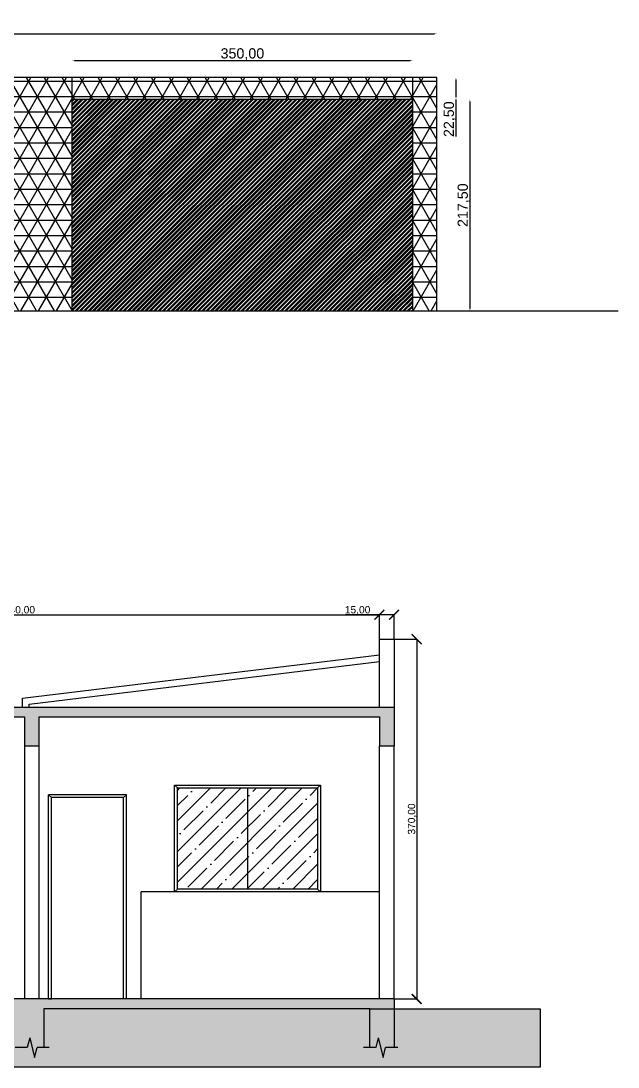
# Model space of a CAD drawing. Header units: metres. Extents: x 5374 to 25187, y 1840 to 7438.
# Drawn here: x 24574 to 25187, y 6225 to 7301 of the extents above; entities that cross this region are included whole.
import ezdxf

# ---------------------------------------------------------------- set-up
doc = ezdxf.new("R2010")
doc.units = ezdxf.units.M
for name, color, linetype in [('01', 1, 'Continuous'), ('02', 2, 'Continuous'), ('03', 3, 'Continuous'), ('04', 4, 'Continuous'), ('06', 6, 'Continuous')]:
    doc.layers.add(name, color=color, linetype=linetype)
doc.styles.get("Standard").update_dxf_attribs({"font": 'arial.ttf'})
doc.dimstyles.new('Cotas Externas', dxfattribs={"dimtxt": 7.5, "dimasz": 10.2, "dimexe": 0.125, "dimexo": 0.0625, "dimgap": 0.0625, "dimtad": 1, "dimzin": 1, "dimtxsty": 'Standard', "dimblk": 'ARCHTICK', "dimcen": 0.2, "dimadec": 0, "dimazin": 0, "dimtfac": 1, "dimtmove": 0, "dimatfit": 3, "dimfxl": 1, "dimarcsym": 0})
doc.dimstyles.new('Cotas Internas', dxfattribs={"dimtxt": 10.5, "dimasz": 2.5, "dimexe": 1.25, "dimexo": 0.625, "dimgap": 0.0625, "dimtad": 1, "dimzin": 1, "dimtxsty": 'Standard', "dimcen": 2.5, "dimse1": 1, "dimse2": 1, "dimadec": 0, "dimazin": 0, "dimtfac": 1, "dimtmove": 0, "dimatfit": 3, "dimfxl": 1, "dimarcsym": 0})
pattern_1 = [(50, (-292.62, 709.488), (18.218467, -1.5939086), [1.905, -20.955]), (355, (-292.62, 709.488), (-3.524342, 19.105685), [1.524, -16.764058]), (100.451445, (-291.102, 709.355), (14.694125, 17.511775), [1.619001, -17.809024]), (46.1842, (-292.62, 714.568), (27.107904, -4.204233), [2.8575, -31.4325]), (96.63556, (-290.36, 714.218), (23.740413, 24.742612), [2.428502, -26.71356]), (351.18415, (-292.62, 714.568), (23.740413, 24.742612), [2.285997, -25.145973]), (21, (-290.08, 713.298), (15.161439, -10.22652), [1.905, -20.955]), (326, (-290.08, 713.298), (6.180203, 18.418797), [1.524, -16.764]), (71.451445, (-288.817, 712.446), (21.341642, 8.192277), [1.619001, -17.808994]), (37.5, (-292.62, 709.488), (0.3088603, 8.4555039), [0, -16.5608, 0, -17.018, 0, -16.8275]), (7.5, (-292.62, 709.488), (6.6819663, 10.0180575), [0, -9.7028, 0, -16.1798, 0, -6.4135]), (327.5, (-298.2845, 709.488), (13.5590595, -0.5728744), [0, -6.35, 0, -19.812, 0, -26.289]), (317.5, (-300.824, 709.488), (14.812918, 2.542649), [0, -8.255, 0, -13.1572, 0, -18.669])]

# ---------------------------------------------------------------- blocks, each defined once
blk = doc.blocks.new('*D133')
at = {"layer": '04', "color": 0, "lineweight": -2, "transparency": 16777216}
blk.add_line((24003.8, 7287.6), (24998.8, 7287.6), dxfattribs=at)
at = {"layer": '04', "color": 0, "transparency": 16777216}
for points in [[(24003.8, 7288), (24003.8, 7287.2), (24001.3, 7287.6)], [(24998.8, 7288), (24998.8, 7287.2), (25001.3, 7287.6)]]:
    blk.add_solid(points, dxfattribs=at)
at = {"layer": 'Defpoints', "color": 0, "transparency": 16777216}
for p in [(25001.3, 7287.6), (24001.3, 7242.7), (25001.3, 7242.7)]:
    blk.add_point(p, dxfattribs=at)
at = {"layer": '04', "color": 0, "transparency": 16777216, "insert": (24501.3, 7293.9), "char_height": 10.5, "attachment_point": 5}
blk.add_mtext('1000,00', dxfattribs=at)
blk = doc.blocks.new('*D137')
at = {"layer": '04', "color": 0, "lineweight": -2, "transparency": 16777216}
blk.add_line((24628.8, 7260.1), (24973.8, 7260.1), dxfattribs=at)
at = {"layer": '04', "color": 0, "transparency": 16777216}
for points in [[(24628.8, 7260.5), (24628.8, 7259.7), (24626.3, 7260.1)], [(24973.8, 7260.5), (24973.8, 7259.7), (24976.3, 7260.1)]]:
    blk.add_solid(points, dxfattribs=at)
at = {"layer": 'Defpoints', "color": 0, "transparency": 16777216}
for p in [(24976.3, 7260.1), (24626.3, 7220.2), (24976.3, 7220.2)]:
    blk.add_point(p, dxfattribs=at)
at = {"layer": '04', "color": 0, "transparency": 16777216, "insert": (24801.3, 7266.5), "char_height": 10.5, "attachment_point": 5}
blk.add_mtext('350,00', dxfattribs=at)
blk = doc.blocks.new('*D142')
at = {"layer": '04', "color": 0, "lineweight": -2, "transparency": 16777216}
blk.add_line((25035.1, 7217.7), (25035.1, 7005.2), dxfattribs=at)
at = {"layer": '04', "color": 0, "transparency": 16777216}
for points in [[(25034.7, 7217.7), (25035.5, 7217.7), (25035.1, 7220.2)], [(25034.7, 7005.2), (25035.5, 7005.2), (25035.1, 7002.7)]]:
    blk.add_solid(points, dxfattribs=at)
at = {"layer": 'Defpoints', "color": 0, "transparency": 16777216}
for p in [(24976.3, 7220.2), (24976.3, 7002.7), (25035.1, 7002.7)]:
    blk.add_point(p, dxfattribs=at)
at = {"layer": '04', "color": 0, "transparency": 16777216, "insert": (25028.7, 7111.4), "char_height": 10.5, "attachment_point": 5, "rotation": 90}
blk.add_mtext('217,50', dxfattribs=at)
blk = doc.blocks.new('*D143')
at = {"layer": '04', "color": 0, "lineweight": -2, "transparency": 16777216}
for p, q in [((25020.8, 7240.2), (25020.8, 7222.7)), ((25020.8, 7220.2), (25020.8, 7182))]:
    blk.add_line(p, q, dxfattribs=at)
at = {"layer": '04', "color": 0, "transparency": 16777216}
for points in [[(25020.4, 7240.2), (25021.2, 7240.2), (25020.8, 7242.7)], [(25020.4, 7222.7), (25021.2, 7222.7), (25020.8, 7220.2)]]:
    blk.add_solid(points, dxfattribs=at)
at = {"layer": 'Defpoints', "color": 0, "transparency": 16777216}
for p in [(24976.3, 7242.7), (24976.3, 7220.2), (25020.8, 7220.2)]:
    blk.add_point(p, dxfattribs=at)
at = {"layer": '04', "color": 0, "transparency": 16777216, "insert": (25014.4, 7199.8), "char_height": 10.5, "attachment_point": 5, "rotation": 90}
blk.add_mtext('22,50', dxfattribs=at)
blk = doc.blocks.new('_ArchTick')
at = {"color": 0, "linetype": 'ByBlock', "const_width": 0.15}
blk.add_lwpolyline([(-0.5, -0.5), (0.5, 0.5)], dxfattribs=at)
blk = doc.blocks.new('*D155')
at = {"layer": '04', "color": 0, "lineweight": -2, "transparency": 16777216}
for p, q in [((24202.2, 6665.3), (24202.2, 6690.4)), ((24202.2, 6690.3), (24942.2, 6690.3)), ((24942.2, 6665.3), (24942.2, 6690.4))]:
    blk.add_line(p, q, dxfattribs=at)
at = {"layer": 'Defpoints', "color": 0, "transparency": 16777216}
for p in [(24942.2, 6690.3), (24202.2, 6665.3), (24942.2, 6665.3)]:
    blk.add_point(p, dxfattribs=at)
at = {"layer": '04', "color": 0, "lineweight": -2, "transparency": 16777216, "xscale": 10.2, "yscale": 10.2, "zscale": 10.2, "rotation": 180}
blk.add_blockref('_ArchTick', (24202.2, 6690.3), dxfattribs=at)
at = {"layer": '04', "color": 0, "lineweight": -2, "transparency": 16777216, "xscale": 10.2, "yscale": 10.2, "zscale": 10.2}
blk.add_blockref('_ArchTick', (24942.2, 6690.3), dxfattribs=at)
at = {"layer": '04', "color": 0, "transparency": 16777216, "insert": (24572.2, 6694.8), "char_height": 7.5, "attachment_point": 5}
blk.add_mtext('740,00', dxfattribs=at)
blk = doc.blocks.new('*D160')
at = {"layer": '04', "color": 0, "lineweight": -2, "transparency": 16777216}
for p, q in [((24942.2, 6690.3), (24907.3, 6690.3)), ((24942.2, 6665.3), (24942.2, 6690.4)), ((24957.2, 6690.3), (24942.2, 6690.3)), ((24957.2, 6665.3), (24957.2, 6690.4))]:
    blk.add_line(p, q, dxfattribs=at)
at = {"layer": 'Defpoints', "color": 0, "transparency": 16777216}
for p in [(24942.2, 6690.3), (24942.2, 6665.3), (24957.2, 6665.3)]:
    blk.add_point(p, dxfattribs=at)
at = {"layer": '04', "color": 0, "lineweight": -2, "transparency": 16777216, "xscale": 10.2, "yscale": 10.2, "zscale": 10.2, "rotation": 180}
blk.add_blockref('_ArchTick', (24942.2, 6690.3), dxfattribs=at)
at = {"layer": '04', "color": 0, "lineweight": -2, "transparency": 16777216, "xscale": 10.2, "yscale": 10.2, "zscale": 10.2}
blk.add_blockref('_ArchTick', (24957.2, 6690.3), dxfattribs=at)
at = {"layer": '04', "color": 0, "transparency": 16777216, "insert": (24919.7, 6694.8), "char_height": 7.5, "attachment_point": 5}
blk.add_mtext('15,00', dxfattribs=at)
blk = doc.blocks.new('*D161')
at = {"layer": '04', "color": 0, "lineweight": -2, "transparency": 16777216}
for p, q in [((24957.3, 6665.3), (24980.5, 6665.3)), ((24980.4, 6665.3), (24980.4, 6295.3)), ((24957.3, 6295.3), (24980.5, 6295.3))]:
    blk.add_line(p, q, dxfattribs=at)
at = {"layer": 'Defpoints', "color": 0, "transparency": 16777216}
for p in [(24957.2, 6665.3), (24957.2, 6295.3), (24980.4, 6295.3)]:
    blk.add_point(p, dxfattribs=at)
at = {"layer": '04', "color": 0, "lineweight": -2, "transparency": 16777216, "xscale": 10.2, "yscale": 10.2, "zscale": 10.2}
for p, rotation in [((24980.4, 6665.3), 90), ((24980.4, 6295.3), 270)]:
    blk.add_blockref('_ArchTick', p, dxfattribs=dict(at, rotation=rotation))
at = {"layer": '04', "color": 0, "transparency": 16777216, "insert": (24975.8, 6480.3), "char_height": 7.5, "attachment_point": 5, "rotation": 90}
blk.add_mtext('370,00', dxfattribs=at)

msp = doc.modelspace()

# ---------------------------------------------------------------- hatches: boundary and pattern name
at = {"layer": '01'}
h = msp.add_hatch(dxfattribs=at)
h.set_pattern_fill('AR-CONC', color=256, scale=0.1)
h.set_pattern_definition(pattern_1)
h.paths.add_polyline_path([(24592.222, 6585.265), (24942.222, 6585.265), (24942.222, 6555.265), (24957.222, 6555.265), (24957.222, 6595.265), (24187.222, 6595.265), (24187.222, 6555.265), (24202.222, 6555.265), (24202.222, 6585.265), (24462.222, 6585.265), (24462.222, 6555.265), (24477.222, 6555.265), (24477.222, 6585.265), (24577.222, 6585.265), (24577.222, 6555.265), (24592.222, 6555.265)])
h = msp.add_hatch(dxfattribs=at)
h.set_pattern_fill('ANSI35', color=256, scale=3.5)
h.set_pattern_definition([(45, (-694.248, 1856.708), (-15.715448, 15.715448), []), (45, (-678.532, 1856.708), (-15.715448, 15.715448), [27.78125, -5.55625, 0, -5.55625])])
h.paths.add_polyline_path([(24806.645, 6512.265), (24734.645, 6512.265), (24734.645, 6408.265), (24806.645, 6408.265)])
h.paths.add_polyline_path([(24878.645, 6512.265), (24806.645, 6512.265), (24806.645, 6408.265), (24878.645, 6408.265)])
h = msp.add_hatch(dxfattribs=at)
h.set_pattern_fill('AR-CONC', color=256, scale=0.1)
h.set_pattern_definition(pattern_1)
h.paths.add_polyline_path([(24212.222, 6285.265), (24457.222, 6285.265), (24457.222, 6245.265), (24464.229, 6245.265), (24466.729, 6255.265), (24471.729, 6235.265), (24474.229, 6245.265), (24482.222, 6245.265), (24482.222, 6285.265), (24572.222, 6285.265), (24572.222, 6245.265), (24580.235, 6245.265), (24582.735, 6255.265), (24587.735, 6235.265), (24590.235, 6245.265), (24597.222, 6245.265), (24597.222, 6285.265), (24932.222, 6285.265), (24932.222, 6245.265), (24938.382, 6245.265), (24940.882, 6255.265), (24945.882, 6235.265), (24948.382, 6245.265), (24957.222, 6245.265), (24957.222, 6295.265), (24942.222, 6295.265), (24187.222, 6295.265), (24187.222, 6285.265), (23972.222, 6285.265), (23957.222, 6285.265), (23957.222, 6245.265), (23963.67, 6245.265), (23966.17, 6255.265), (23971.17, 6235.265), (23973.67, 6245.265), (23982.222, 6245.265), (23982.222, 6275.265), (24187.222, 6275.265), (24187.222, 6245.265), (24194.604, 6245.265), (24197.104, 6255.265), (24202.104, 6235.265), (24204.604, 6245.265), (24212.222, 6245.265)])
at = {"layer": '02', "true_color": 0xfdca91}
h = msp.add_hatch(dxfattribs=at)
h.set_pattern_fill('NET3', color=31, scale=5)
h.paths.add_polyline_path([(24626.307, 7220.159), (24626.307, 7242.659), (24190.768, 7242.659), (24190.768, 7220.159), (24190.768, 7002.659), (24626.307, 7002.659)])
h.paths.add_polyline_path([(24110.768, 7220.159), (24110.768, 7242.659), (24001.274, 7242.659), (24001.274, 7002.659), (24110.768, 7002.659)])
h.paths.add_polyline_path([(24190.768, 7242.659), (24110.768, 7242.659), (24110.768, 7220.159), (24190.768, 7220.159)])
h.paths.add_polyline_path([(24976.307, 7242.659), (24626.307, 7242.659), (24626.307, 7220.159), (24976.307, 7220.159)])
h.paths.add_polyline_path([(25001.274, 7242.659), (24976.307, 7242.659), (24976.307, 7220.159), (24976.307, 7002.659), (25001.274, 7002.659)])
h.paths.add_polyline_path([(24976.307, 7178.966), (24976.307, 7220.923), (24975.311, 7220.923), (24975.311, 7178.966)])
at = {"layer": '02', "true_color": 0xfed4aa}
h = msp.add_hatch(dxfattribs=at)
h.set_pattern_fill('STEEL', color=41)
h.set_pattern_definition([(45, (0, 0), (-2.24506403, 2.24506403), []), (45, (0, 1.5875), (-2.24506403, 2.24506403), [])])
h.paths.add_polyline_path([(24190.768, 7220.159), (24110.768, 7220.159), (24110.768, 7002.659), (24190.768, 7002.659)])
h.paths.add_polyline_path([(24976.307, 7220.159), (24626.307, 7220.159), (24626.307, 7002.659), (24976.307, 7002.659)])
at = {"layer": '06'}
h = msp.add_hatch(dxfattribs=at)
h.set_pattern_fill('EARTH', color=1, scale=3, angle=45)
h.set_pattern_definition([(45, (-292.62, 709.488), (0, 26.940768), [19.05, -19.05]), (45, (-297.672, 714.54), (0, 26.940768), [19.05, -19.05]), (45, (-302.723, 719.59), (0, 26.940768), [19.05, -19.05]), (135, (-302.723, 722.958), (-26.940768, 0), [19.05, -19.05]), (135, (-297.672, 728.01), (-26.940768, 0), [19.05, -19.05]), (135, (-292.62, 733.061), (-26.940768, 0), [19.05, -19.05])])
h.paths.add_polyline_path([(25107.222, 6225.265), (25107.222, 6285.265), (24957.222, 6285.265), (24957.222, 6245.265), (24948.382, 6245.265), (24945.882, 6235.265), (24940.882, 6255.265), (24938.382, 6245.265), (24932.222, 6245.265), (24932.222, 6285.265), (24597.222, 6285.265), (24597.222, 6245.265), (24590.235, 6245.265), (24587.735, 6235.265), (24582.735, 6255.265), (24580.235, 6245.265), (24572.222, 6245.265), (24572.222, 6285.265), (24482.222, 6285.265), (24482.222, 6245.265), (24474.229, 6245.265), (24471.729, 6235.265), (24466.729, 6255.265), (24464.229, 6245.265), (24457.222, 6245.265), (24457.222, 6285.265), (24212.222, 6285.265), (24212.222, 6245.265), (24204.604, 6245.265), (24202.104, 6235.265), (24197.104, 6255.265), (24194.604, 6245.265), (24187.222, 6245.265), (24187.222, 6275.265), (23982.222, 6275.265), (23982.222, 6245.265), (23973.67, 6245.265), (23971.17, 6235.265), (23966.17, 6255.265), (23963.67, 6245.265), (23957.222, 6245.265), (23957.222, 6285.265), (23822.222, 6285.265), (23822.222, 6225.265)])

# ---------------------------------------------------------------- linework, layer by layer
at = {"layer": '01'}
for p, q in [((24697.222, 6295.265), (24697.222, 6405.265)), ((24942.222, 6405.265), (24697.222, 6405.265)), ((24942.222, 6295.265), (24942.222, 6405.265))]:
    msp.add_line(p, q, dxfattribs=at)
at = {"layer": '02'}
for p, q in [((24942.222, 6295.265), (24942.222, 6555.265)), ((24957.222, 6555.265), (24942.222, 6555.265)), ((24957.222, 6295.265), (24957.222, 6555.265)), ((24731.645, 6515.265), (24734.645, 6512.265)), ((24806.645, 6512.265), (24806.645, 6408.265)), ((24878.645, 6512.265), (24881.645, 6515.265)), ((24605.222, 6502.265), (24602.222, 6505.265)), ((24679.222, 6502.265), (24605.222, 6502.265)), ((24605.222, 6295.265), (24605.222, 6502.265)), ((24679.222, 6502.265), (24682.222, 6505.265)), ((24679.222, 6295.265), (24679.222, 6502.265)), ((24731.645, 6405.265), (24734.645, 6408.265)), ((24878.645, 6408.265), (24881.645, 6405.265)), ((24602.222, 6295.265), (24605.222, 6295.265))]:
    msp.add_line(p, q, dxfattribs=at)
for points in [[(24731.645, 6515.265), (24881.645, 6515.265), (24881.645, 6405.265), (24731.645, 6405.265)], [(24734.645, 6512.265), (24878.645, 6512.265), (24878.645, 6408.265), (24734.645, 6408.265)]]:
    msp.add_lwpolyline(points, close=True, dxfattribs=at)
at = {"layer": '03'}
for p, q in [((24575.222, 6604.409), (24942.222, 6649.265)), ((24582.222, 6598.213), (24942.222, 6642.213)), ((24575.222, 6595.265), (24575.222, 6604.409)), ((24582.222, 6595.265), (24582.222, 6598.213))]:
    msp.add_line(p, q, dxfattribs=at)
at = {"layer": '04'}
for p, q in [((25001.274, 7242.659), (24001.274, 7242.659)), ((24626.307, 7220.159), (24626.307, 7242.659)), ((24976.307, 7220.159), (24976.307, 7242.659)), ((25001.274, 7002.659), (25001.274, 7242.659)), ((24626.307, 7002.659), (24626.307, 7220.159)), ((24976.307, 7220.159), (24626.307, 7220.159)), ((24976.307, 7002.659), (24976.307, 7220.159)), ((24942.222, 6595.265), (24942.222, 6665.265)), ((24942.222, 6665.265), (24957.222, 6665.265)), ((24957.222, 6665.265), (24957.222, 6595.265)), ((24942.222, 6595.265), (24942.222, 6649.265)), ((24577.222, 6555.265), (24577.222, 6295.265)), ((24592.222, 6555.265), (24577.222, 6555.265)), ((24592.222, 6555.265), (24592.222, 6295.265))]:
    msp.add_line(p, q, dxfattribs=at)
at = {"layer": '06'}
for p, q in [((23822.222, 7002.659), (25187.36, 7002.659)), ((24187.222, 6595.265), (24957.222, 6595.265)), ((24957.222, 6595.265), (24957.222, 6555.265)), ((24477.222, 6585.265), (24577.222, 6585.265)), ((24577.222, 6585.265), (24577.222, 6555.265)), ((24592.222, 6585.265), (24942.222, 6585.265)), ((24592.222, 6585.265), (24592.222, 6555.265)), ((24942.222, 6585.265), (24942.222, 6555.265)), ((24942.222, 6295.265), (24187.222, 6295.265)), ((24957.222, 6295.265), (24942.222, 6295.265)), ((24957.222, 6295.265), (24957.222, 6245.265)), ((24932.222, 6285.265), (24597.222, 6285.265)), ((24597.222, 6285.265), (24597.222, 6245.265)), ((24932.222, 6245.265), (24932.222, 6285.265)), ((24932.222, 6285.265), (25107.222, 6285.265)), ((25107.222, 6285.265), (25107.222, 6225.265)), ((24582.735, 6255.265), (24580.235, 6245.265)), ((24582.735, 6255.265), (24587.735, 6235.265)), ((24940.882, 6255.265), (24938.382, 6245.265)), ((24940.882, 6255.265), (24945.882, 6235.265)), ((24580.235, 6245.265), (24567.735, 6245.265)), ((24587.735, 6235.265), (24590.235, 6245.265)), ((24602.735, 6245.265), (24590.235, 6245.265)), ((24938.382, 6245.265), (24925.882, 6245.265)), ((24945.882, 6235.265), (24948.382, 6245.265)), ((24960.882, 6245.265), (24948.382, 6245.265)), ((25107.222, 6225.265), (23822.222, 6225.265))]:
    msp.add_line(p, q, dxfattribs=at)
at = {"layer": '06', "color": 2}
for p, q in [((24602.222, 6295.265), (24602.222, 6505.265)), ((24682.222, 6505.265), (24602.222, 6505.265)), ((24682.222, 6295.265), (24682.222, 6505.265))]:
    msp.add_line(p, q, dxfattribs=at)

# ---------------------------------------------------------------- dimensions: what is measured, and where the dimension line sits
at = {"layer": '04'}
for base, p1, p2, dimstyle, picture, middle in [((25001.274, 7287.573), (24001.274, 7242.659), (25001.274, 7242.659), 'Cotas Internas', '*D133', (24501.274, 7293.946)), ((24976.307, 7260.128), (24626.307, 7220.159), (24976.307, 7220.159), 'Cotas Internas', '*D137', (24801.307, 7266.501)), ((24942.222, 6690.265), (24202.222, 6665.265), (24942.222, 6665.265), 'Cotas Externas', '*D155', (24572.222, 6694.834)), ((24942.222, 6690.265), (24957.222, 6665.265), (24942.222, 6665.265), 'Cotas Externas', '*D160', (24919.671, 6694.834))]:
    dim = msp.add_linear_dim(base=base, p1=p1, p2=p2, dimstyle=dimstyle, dxfattribs=at)
    dim.commit()
    dim.dimension.update_dxf_attribs({"geometry": picture, "text_midpoint": middle})
for base, p1, p2, dimstyle, picture, middle in [((25020.816, 7220.159), (24976.307, 7242.659), (24976.307, 7220.159), 'Cotas Internas', '*D143', (25014.444, 7199.809)), ((25035.08, 7002.659), (24976.307, 7220.159), (24976.307, 7002.659), 'Cotas Internas', '*D142', (25028.707, 7111.409)), ((24980.401, 6295.265), (24957.222, 6665.265), (24957.222, 6295.265), 'Cotas Externas', '*D161', (24975.831, 6480.265))]:
    dim = msp.add_linear_dim(base=base, p1=p1, p2=p2, angle=90, dimstyle=dimstyle, dxfattribs=at)
    dim.commit()
    dim.dimension.update_dxf_attribs({"geometry": picture, "text_midpoint": middle})

doc.saveas('drawing.dxf')
